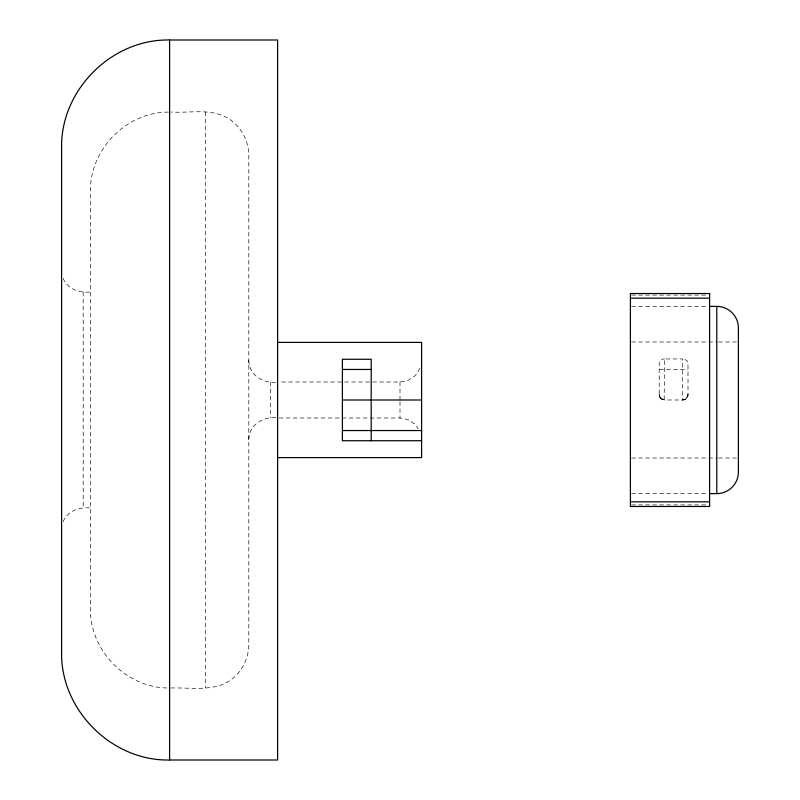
<?xml version="1.0" encoding="UTF-8"?>
<svg xmlns="http://www.w3.org/2000/svg" width="800" height="800" viewBox="0 0 800 800"><rect width="100%" height="100%" fill="white"/><g stroke="black" fill="none" stroke-linecap="round" stroke-linejoin="round"><path stroke-width="0.6" stroke-dasharray="4 3" d="M660.96 398.59L664.22 399.99L682.71 400L685.03 399.42L686.87 397.9L688 394.76L688 362.95A5.4 3.81 0 0 0 682.6 359.21M683.04 399.98L682.6 400A5.4 5.36 -39.3 0 0 687.99 394.6L687.66 396.48M248.8 439.6C248.85 424.65 264.13 415.67 277.88 418M688 394.6L687.5 396.86M63.12 521.65C67.57 510.89 79.5 506.73 90.4 508M420.08 368.35L415.27 375.67L407.95 380.48L400 382L279.12 382M686.05 398.75L687.62 396.59L684.37 399.7M685.24 399.31L684 399.82M684.82 399.52L682.6 400L682.6 358.95L664.6 358.95L664.16 399.98M659.52 369.55L687.68 369.55M168.4 112.11C126.5 111.92 89.81 149.38 90.4 191.2L90.4 608.8C89.77 651.12 127.28 688.63 169.6 688M170.84 688C192.58 687.27 219.14 693.05 236.15 675.35C244.03 667.18 248.68 656.17 248.8 644.8L248.8 155.2C248.72 140.83 241.17 127.01 229.24 119.04C211.89 107.68 190.17 113.35 170.84 112M63.12 278.35C67.57 289.11 79.5 293.27 90.4 292M631.64 295.09L708.36 295.09M631.64 306.4L708.36 306.4M631.64 341.99L717.3 341.99M718.54 341.99L738.4 341.99M248.8 360.4C248.85 375.36 264.13 384.33 277.88 382M279.12 418L400 418L407.95 419.52L415.27 424.33L418.28 428.9M631.64 458.01L717.3 458.01M718.54 458.01L738.4 458.01M631.64 493.6L708.36 493.6M631.64 504.91L708.36 504.91M663.22 399.82L662.27 399.47M662.83 399.7L661.96 399.31M661.1 398.71L660.73 398.37L664.6 400A5.4 5.4 0 0 1 659.19 394.6L659.2 362.95A5.4 4.15 -2.3 0 1 664.6 358.87M660.6 398.23L659.2 394.65L660.69 398.33L659.56 396.53M659.73 396.94L659.2 394.6M400 382L400 400M400 401.62L400 418M270.4 382L270.4 418M205.6 112L205.6 688M83.2 292L83.2 508"/><path stroke-width="1.2" d="M169.6 40C111.73 38.8 60.4 90.13 61.6 148L61.6 652C60.4 709.88 111.72 761.21 169.6 760L277.6 760L277.6 40L169.6 40L169.6 760M630.4 298.17L709.6 298.17M709.6 306.4L716.8 306.4A21.6 21.6 0 0 1 738.4 328L738.4 472A21.6 21.6 0 0 1 716.8 493.6L709.6 493.6M277.6 342.4L421.6 342.4L421.6 457.6L277.6 457.6M342.4 369.45L371.2 369.45M342.4 400L421.6 400M342.4 430.55L421.6 430.55M421.6 440.73L342.4 440.73L342.4 359.27L371.2 359.27L371.2 440.73M630.4 501.83L709.6 501.83M716.8 306.4L716.8 493.6M709.6 293.54L630.4 293.54L630.4 506.46L709.6 506.46L709.6 293.54"/></g></svg>
